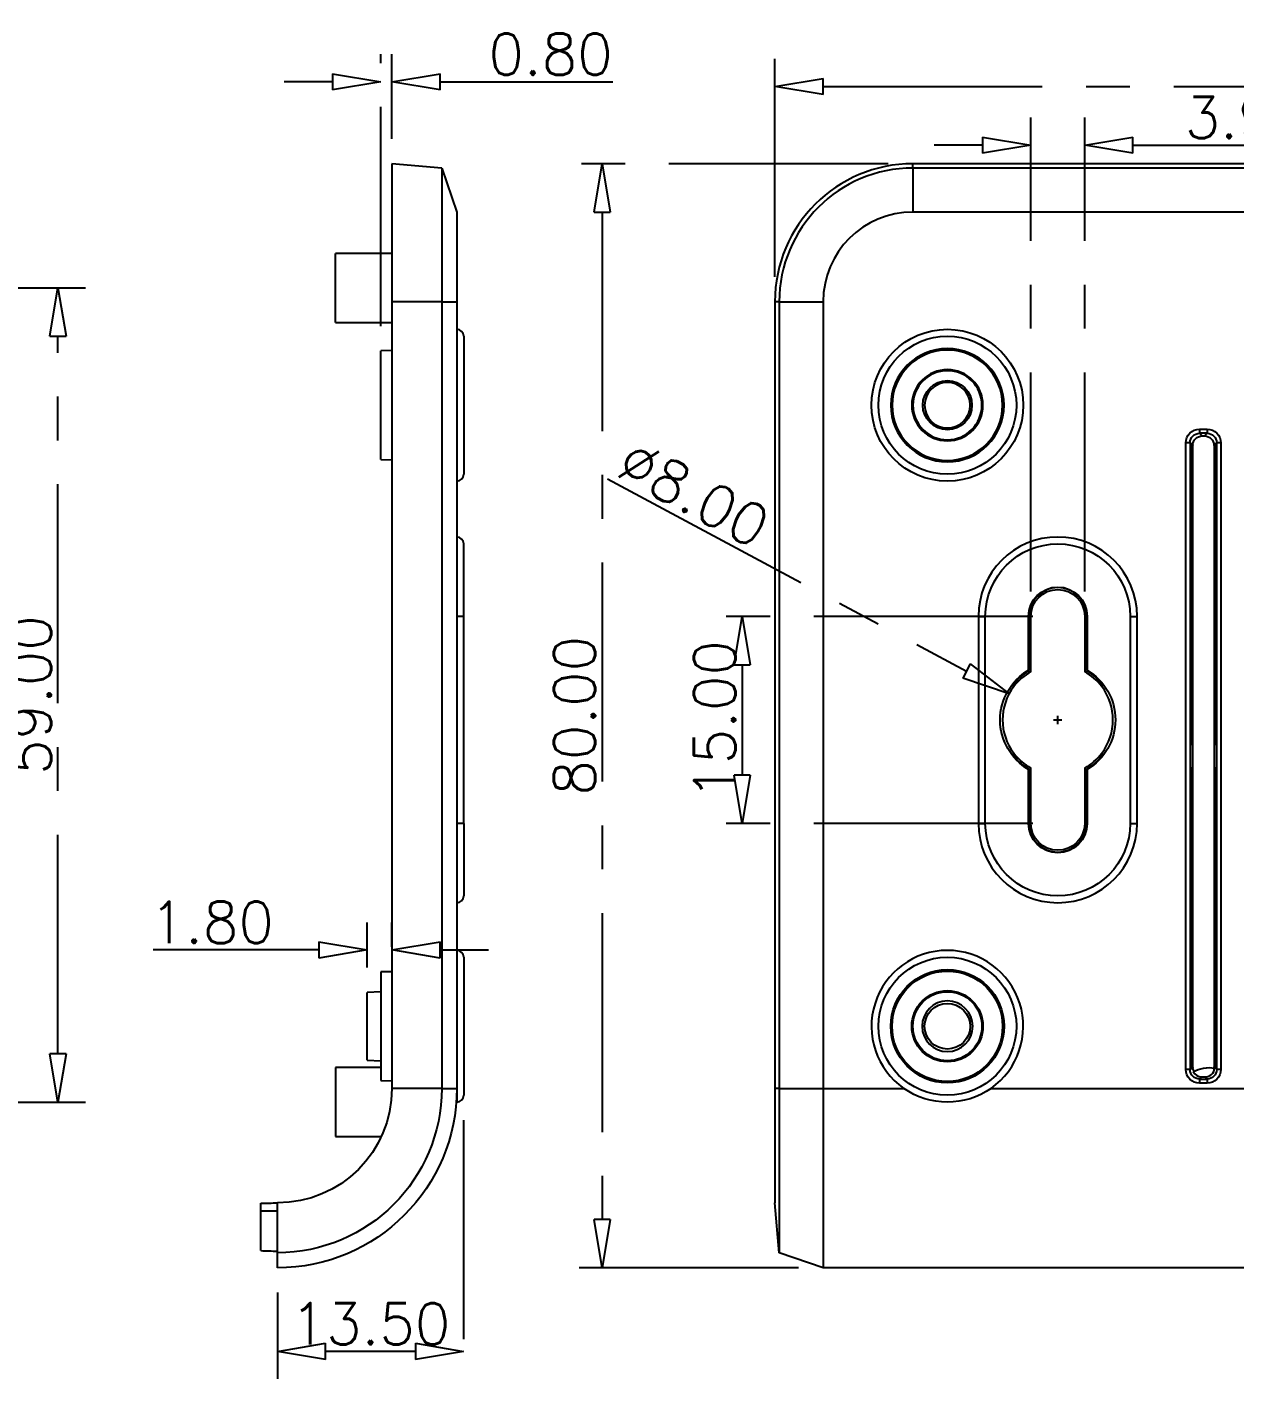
# Model space of a CAD drawing. Header units: millimetres. Extents: x 3683 to 5830, y 1279 to 1555.
# Drawn here: x 4285.3 to 4372.8, y 1397.2 to 1495.2 of the extents above; entities that cross this region are included whole.
import ezdxf

# ---------------------------------------------------------------- set-up
doc = ezdxf.new("R2010")
doc.units = ezdxf.units.MM
doc.header["$LTSCALE"] = 0.5
doc.linetypes.add('CENTER', pattern=[50.8, 31.75, -6.35, 6.35, -6.35])
doc.layers.add('112', color=7, linetype='Continuous', true_color=0xffffff)
doc.layers.add('dim', color=82, linetype='Continuous', lineweight=9)
doc.styles.get("Standard").update_dxf_attribs({"font": 'txt', "bigfont": 'gbcbig.shx'})
doc.dimstyles.new('VT-3.00', dxfattribs={"dimtxt": 3, "dimasz": 3.5, "dimexe": 2, "dimexo": 1.8, "dimgap": 0.5, "dimtad": 1, "dimzin": 0, "dimdsep": 46, "dimtxsty": 'Standard', "dimblk": 'CLOSEDBLANK', "dimcen": 0.3, "dimclrd": 1, "dimclre": 1, "dimclrt": 7, "dimadec": 1, "dimazin": 0, "dimtfac": 1, "dimtofl": 0, "dimtmove": 0, "dimatfit": 3, "dimldrblk": 'CLOSEDBLANK', "dimfxl": 0, "dimtolj": 1, "dimtzin": 0, "dimarcsym": 0})

# ---------------------------------------------------------------- blocks, each defined once
blk = doc.blocks.new('_ClosedBlank')
at = {"color": 0, "linetype": 'ByBlock', "lineweight": -2}
for p, q in [((-1, 0.167), (0, 0)), ((-1, 0.167), (-1, -0.167)), ((0, 0), (-1, -0.167))]:
    blk.add_line(p, q, dxfattribs=at)
blk = doc.blocks.new('*D20')
at = {"layer": 'Defpoints', "color": 0, "linetype": 'CENTER'}
for p in [(8920.262, 3083.506), (8810.262, 3067.917), (8920.262, 3067.917)]:
    blk.add_point(p, dxfattribs=at)
at = {"layer": 'dim', "color": 1, "linetype": 'CENTER', "lineweight": -2}
for p, q in [((8810.262, 3069.717), (8810.262, 3085.506)), ((8920.262, 3069.717), (8920.262, 3085.506)), ((8813.762, 3083.506), (8916.762, 3083.506))]:
    blk.add_line(p, q, dxfattribs=at)
at = {"layer": 'dim', "color": 1, "linetype": 'CENTER', "lineweight": -2, "xscale": 3.5, "yscale": 3.5, "zscale": 3.5, "rotation": 180}
blk.add_blockref('_ClosedBlank', (8810.262, 3083.506), dxfattribs=at)
at = {"layer": 'dim', "color": 1, "linetype": 'CENTER', "lineweight": -2, "xscale": 3.5, "yscale": 3.5, "zscale": 3.5}
blk.add_blockref('_ClosedBlank', (8920.262, 3083.506), dxfattribs=at)
at = {"layer": 'dim', "color": 7, "linetype": 'CENTER', "insert": (8865.262, 3085.506), "char_height": 3, "attachment_point": 5}
blk.add_mtext('\\A1;110.00', dxfattribs=at)
blk = doc.blocks.new('*D21')
at = {"layer": 'Defpoints', "color": 0, "linetype": 'CENTER'}
for p in [(8820.262, 3077.917), (8797.745, 2997.917), (8813.762, 2997.917)]:
    blk.add_point(p, dxfattribs=at)
at = {"layer": 'dim', "color": 1, "linetype": 'CENTER', "lineweight": -2}
for p, q in [((8818.462, 3077.917), (8795.745, 3077.917)), ((8797.745, 3074.417), (8797.745, 3001.417)), ((8811.962, 2997.917), (8795.745, 2997.917))]:
    blk.add_line(p, q, dxfattribs=at)
at = {"layer": 'dim', "color": 1, "linetype": 'CENTER', "lineweight": -2, "xscale": 3.5, "yscale": 3.5, "zscale": 3.5}
for p, rotation in [((8797.745, 3077.917), 90), ((8797.745, 2997.917), 270)]:
    blk.add_blockref('_ClosedBlank', p, dxfattribs=dict(at, rotation=rotation))
at = {"layer": 'dim', "color": 7, "linetype": 'CENTER', "insert": (8795.745, 3037.917), "char_height": 3, "attachment_point": 5, "rotation": 90}
blk.add_mtext('\\A1;80.00', dxfattribs=at)
blk = doc.blocks.new('*D17')
at = {"layer": 'Defpoints', "color": 0, "linetype": 'CENTER'}
for p in [(8832.712, 3079.266), (8828.812, 3045.117), (8832.712, 3045.117)]:
    blk.add_point(p, dxfattribs=at)
at = {"layer": 'dim', "color": 1, "linetype": 'CENTER', "lineweight": -2}
for p, q in [((8828.812, 3046.917), (8828.812, 3081.266)), ((8832.712, 3046.917), (8832.712, 3081.266)), ((8825.312, 3079.266), (8821.812, 3079.266)), ((8836.212, 3079.266), (8849.212, 3079.266))]:
    blk.add_line(p, q, dxfattribs=at)
at = {"layer": 'dim', "color": 1, "linetype": 'CENTER', "lineweight": -2, "xscale": 3.5, "yscale": 3.5, "zscale": 3.5}
blk.add_blockref('_ClosedBlank', (8828.812, 3079.266), dxfattribs=at)
at = {"layer": 'dim', "color": 1, "linetype": 'CENTER', "lineweight": -2, "xscale": 3.5, "yscale": 3.5, "zscale": 3.5, "rotation": 180}
blk.add_blockref('_ClosedBlank', (8832.712, 3079.266), dxfattribs=at)
at = {"layer": 'dim', "color": 7, "linetype": 'CENTER', "insert": (8844.462, 3081.266), "char_height": 3, "attachment_point": 5}
blk.add_mtext('\\A1;3.90', dxfattribs=at)
blk = doc.blocks.new('*D18')
at = {"layer": 'Defpoints', "color": 0, "linetype": 'CENTER'}
for p in [(8827.235, 3039.504), (8834.289, 3035.73)]:
    blk.add_point(p, dxfattribs=at)
at = {"layer": 'dim', "color": 1, "linetype": 'CENTER', "lineweight": -2}
for p, q in [((8798.144, 3055.071), (8824.149, 3041.156)), ((8830.762, 3037.317), (8830.762, 3037.917)), ((8830.462, 3037.617), (8831.062, 3037.617))]:
    blk.add_line(p, q, dxfattribs=at)
at = {"layer": 'dim', "color": 1, "linetype": 'CENTER', "lineweight": -2, "xscale": 3.5, "yscale": 3.5, "zscale": 3.5, "rotation": 331.8488963915258}
blk.add_blockref('_ClosedBlank', (8827.235, 3039.504), dxfattribs=at)
at = {"layer": 'dim', "color": 7, "linetype": 'CENTER', "insert": (8804.378, 3054.004), "char_height": 3, "attachment_point": 5, "rotation": 331.8489}
blk.add_mtext('\\A1;∅8.00', dxfattribs=at)
blk = doc.blocks.new('*D19')
at = {"layer": 'Defpoints', "color": 0, "linetype": 'CENTER'}
for p in [(8830.762, 3045.117), (8807.898, 3030.117), (8830.762, 3030.117)]:
    blk.add_point(p, dxfattribs=at)
at = {"layer": 'dim', "color": 1, "linetype": 'CENTER', "lineweight": -2}
for p, q in [((8828.962, 3045.117), (8805.898, 3045.117)), ((8807.898, 3041.617), (8807.898, 3033.617)), ((8828.962, 3030.117), (8805.898, 3030.117))]:
    blk.add_line(p, q, dxfattribs=at)
at = {"layer": 'dim', "color": 1, "linetype": 'CENTER', "lineweight": -2, "xscale": 3.5, "yscale": 3.5, "zscale": 3.5}
for p, rotation in [((8807.898, 3045.117), 90), ((8807.898, 3030.117), 270)]:
    blk.add_blockref('_ClosedBlank', p, dxfattribs=dict(at, rotation=rotation))
at = {"layer": 'dim', "color": 7, "linetype": 'CENTER', "insert": (8805.898, 3037.617), "char_height": 3, "attachment_point": 5, "rotation": 90}
blk.add_mtext('\\A1;15.00', dxfattribs=at)
blk = doc.blocks.new('*D30')
at = {"layer": 'Defpoints', "color": 0, "linetype": 'CENTER'}
for p in [(8717.92, 3068.917), (8758.311, 3068.917), (8717.92, 3009.917)]:
    blk.add_point(p, dxfattribs=at)
at = {"layer": 'dim', "color": 1, "linetype": 'CENTER', "lineweight": -2}
for p, q in [((8719.72, 3068.917), (8760.311, 3068.917)), ((8758.311, 3013.417), (8758.311, 3065.417)), ((8719.72, 3009.917), (8760.311, 3009.917))]:
    blk.add_line(p, q, dxfattribs=at)
at = {"layer": 'dim', "color": 1, "linetype": 'CENTER', "lineweight": -2, "xscale": 3.5, "yscale": 3.5, "zscale": 3.5}
for p, rotation in [((8758.311, 3068.917), 90), ((8758.311, 3009.917), 270)]:
    blk.add_blockref('_ClosedBlank', p, dxfattribs=dict(at, rotation=rotation))
at = {"layer": 'dim', "color": 7, "linetype": 'CENTER', "insert": (8756.311, 3039.417), "char_height": 3, "attachment_point": 5, "rotation": 90}
blk.add_mtext('\\A1;59.00', dxfattribs=at)
blk = doc.blocks.new('*D33')
at = {"layer": 'Defpoints', "color": 0, "linetype": 'CENTER'}
for p in [(8787.71, 3010.417), (8774.21, 2997.917), (8774.21, 2991.86)]:
    blk.add_point(p, dxfattribs=at)
at = {"layer": 'dim', "color": 1, "linetype": 'CENTER', "lineweight": -2}
for p, q in [((8787.71, 3008.617), (8787.71, 2989.86)), ((8774.21, 2996.117), (8774.21, 2989.86)), ((8784.21, 2991.86), (8777.71, 2991.86))]:
    blk.add_line(p, q, dxfattribs=at)
at = {"layer": 'dim', "color": 1, "linetype": 'CENTER', "lineweight": -2, "xscale": 3.5, "yscale": 3.5, "zscale": 3.5, "rotation": 180}
blk.add_blockref('_ClosedBlank', (8774.21, 2991.86), dxfattribs=at)
at = {"layer": 'dim', "color": 1, "linetype": 'CENTER', "lineweight": -2, "xscale": 3.5, "yscale": 3.5, "zscale": 3.5}
blk.add_blockref('_ClosedBlank', (8787.71, 2991.86), dxfattribs=at)
at = {"layer": 'dim', "color": 7, "linetype": 'CENTER', "insert": (8780.96, 2993.86), "char_height": 3, "attachment_point": 5}
blk.add_mtext('\\A1;13.50', dxfattribs=at)
blk = doc.blocks.new('*D34')
at = {"layer": 'Defpoints', "color": 0, "linetype": 'CENTER'}
for p in [(8782.51, 3083.851), (8782.51, 3077.917), (8781.71, 3064.356)]:
    blk.add_point(p, dxfattribs=at)
at = {"layer": 'dim', "color": 1, "linetype": 'CENTER', "lineweight": -2}
for p, q in [((8781.71, 3066.156), (8781.71, 3085.851)), ((8782.51, 3079.717), (8782.51, 3085.851)), ((8778.21, 3083.851), (8774.71, 3083.851)), ((8786.01, 3083.851), (8798.51, 3083.851))]:
    blk.add_line(p, q, dxfattribs=at)
at = {"layer": 'dim', "color": 1, "linetype": 'CENTER', "lineweight": -2, "xscale": 3.5, "yscale": 3.5, "zscale": 3.5}
blk.add_blockref('_ClosedBlank', (8781.71, 3083.851), dxfattribs=at)
at = {"layer": 'dim', "color": 1, "linetype": 'CENTER', "lineweight": -2, "xscale": 3.5, "yscale": 3.5, "zscale": 3.5, "rotation": 180}
blk.add_blockref('_ClosedBlank', (8782.51, 3083.851), dxfattribs=at)
at = {"layer": 'dim', "color": 7, "linetype": 'CENTER', "insert": (8794.01, 3085.851), "char_height": 3, "attachment_point": 5}
blk.add_mtext('\\A1;0.80', dxfattribs=at)
blk = doc.blocks.new('*D35')
at = {"layer": 'Defpoints', "color": 0, "linetype": 'CENTER'}
for p in [(8780.71, 3020.946), (8782.51, 3019.37), (8780.71, 3017.865)]:
    blk.add_point(p, dxfattribs=at)
at = {"layer": 'dim', "color": 1, "linetype": 'CENTER', "lineweight": -2}
for p, q in [((8780.71, 3019.665), (8780.71, 3022.946)), ((8782.51, 3021.17), (8782.51, 3022.946)), ((8777.21, 3020.946), (8765.21, 3020.946)), ((8786.01, 3020.946), (8789.51, 3020.946))]:
    blk.add_line(p, q, dxfattribs=at)
at = {"layer": 'dim', "color": 1, "linetype": 'CENTER', "lineweight": -2, "xscale": 3.5, "yscale": 3.5, "zscale": 3.5}
blk.add_blockref('_ClosedBlank', (8780.71, 3020.946), dxfattribs=at)
at = {"layer": 'dim', "color": 1, "linetype": 'CENTER', "lineweight": -2, "xscale": 3.5, "yscale": 3.5, "zscale": 3.5, "rotation": 180}
blk.add_blockref('_ClosedBlank', (8782.51, 3020.946), dxfattribs=at)
at = {"layer": 'dim', "color": 7, "linetype": 'CENTER', "insert": (8769.46, 3022.946), "char_height": 3, "attachment_point": 5}
blk.add_mtext('\\A1;1.80', dxfattribs=at)

msp = doc.modelspace()

# ---------------------------------------------------------------- linework, layer by layer
at = {"layer": '112', "color": 7}
for p, q in [((4315.36, 1484.972), (4311.752, 1485.287)), ((4311.752, 1485.287), (4311.752, 1475.287)), ((4349.503, 1484.972), (4349.503, 1485.287)), ((4439.503, 1485.287), (4349.503, 1485.287)), ((4315.36, 1484.972), (4315.36, 1475.287)), ((4315.36, 1484.972), (4316.452, 1481.787)), ((4349.503, 1484.972), (4349.503, 1481.787)), ((4439.503, 1484.972), (4349.503, 1484.972)), ((4316.452, 1481.787), (4316.452, 1475.287)), ((4439.503, 1481.787), (4349.503, 1481.787)), ((4311.752, 1478.787), (4307.652, 1478.787)), ((4307.652, 1476.287), (4307.652, 1478.787)), ((4307.652, 1473.787), (4307.652, 1476.287)), ((4311.752, 1475.287), (4311.752, 1418.287)), ((4315.36, 1475.287), (4311.752, 1475.287)), ((4315.36, 1475.287), (4315.36, 1418.287)), ((4315.36, 1475.287), (4316.452, 1475.287)), ((4316.452, 1475.287), (4316.452, 1418.287)), ((4339.819, 1475.287), (4339.503, 1475.287)), ((4339.503, 1475.287), (4339.503, 1418.287)), ((4339.819, 1475.287), (4339.819, 1418.287)), ((4339.819, 1475.287), (4343.003, 1475.287)), ((4343.003, 1475.287), (4343.003, 1418.287)), ((4307.652, 1473.787), (4311.752, 1473.787)), ((4316.952, 1472.787), (4316.952, 1462.787)), ((4311.752, 1471.74), (4310.952, 1471.726)), ((4310.952, 1463.848), (4310.952, 1471.726)), ((4370.282, 1466.053), (4370.824, 1466.053)), ((4370.282, 1466.053), (4370.282, 1465.754)), ((4370.824, 1465.754), (4370.282, 1465.754)), ((4370.477, 1465.559), (4370.282, 1465.754)), ((4370.477, 1465.559), (4370.63, 1465.559)), ((4370.824, 1465.754), (4370.63, 1465.559)), ((4370.824, 1466.053), (4370.824, 1465.754)), ((4369.286, 1419.662), (4369.286, 1465.056)), ((4369.585, 1465.056), (4369.286, 1465.056)), ((4369.585, 1465.056), (4369.585, 1419.662)), ((4369.585, 1465.056), (4369.736, 1464.905)), ((4369.736, 1464.905), (4369.736, 1443.159)), ((4369.779, 1443.142), (4369.779, 1464.862)), ((4371.327, 1464.862), (4371.327, 1443.159)), ((4371.371, 1464.905), (4371.522, 1465.056)), ((4371.371, 1464.905), (4371.371, 1443.159)), ((4371.522, 1419.662), (4371.522, 1465.056)), ((4371.821, 1465.056), (4371.522, 1465.056)), ((4371.821, 1465.056), (4371.821, 1419.662)), ((4310.952, 1463.848), (4311.752, 1463.834)), ((4316.952, 1452.487), (4316.952, 1457.737)), ((4316.952, 1452.487), (4316.452, 1452.487)), ((4316.952, 1437.487), (4316.952, 1452.487)), ((4354.253, 1452.487), (4354.753, 1452.487)), ((4354.253, 1452.487), (4354.253, 1437.487)), ((4354.753, 1437.487), (4354.753, 1452.487)), ((4357.878, 1452.487), (4357.922, 1452.487)), ((4357.878, 1448.581), (4357.878, 1452.487)), ((4357.922, 1452.487), (4357.922, 1448.556)), ((4358.053, 1448.48), (4358.053, 1452.487)), ((4361.953, 1452.487), (4361.953, 1448.48)), ((4362.084, 1448.556), (4362.084, 1452.487)), ((4362.128, 1452.487), (4362.084, 1452.487)), ((4362.128, 1452.487), (4362.128, 1448.581)), ((4365.253, 1452.487), (4365.753, 1452.487)), ((4365.253, 1452.487), (4365.253, 1437.487)), ((4365.753, 1437.487), (4365.753, 1452.487)), ((4369.736, 1443.159), (4369.779, 1443.142)), ((4369.779, 1441.576), (4369.779, 1443.142)), ((4371.327, 1443.159), (4371.327, 1441.559)), ((4371.327, 1443.159), (4371.371, 1443.159)), ((4357.878, 1437.487), (4357.878, 1441.394)), ((4357.922, 1441.419), (4357.922, 1437.487)), ((4358.053, 1437.487), (4358.053, 1441.495)), ((4361.953, 1441.495), (4361.953, 1437.487)), ((4362.084, 1437.487), (4362.084, 1441.419)), ((4362.128, 1441.394), (4362.128, 1437.487)), ((4369.779, 1441.576), (4369.736, 1441.559)), ((4369.736, 1441.559), (4369.736, 1419.813)), ((4369.779, 1419.856), (4369.779, 1441.576)), ((4371.371, 1441.559), (4371.327, 1441.559)), ((4371.327, 1441.559), (4371.327, 1419.856)), ((4371.371, 1441.559), (4371.371, 1419.813)), ((4316.952, 1437.487), (4316.452, 1437.487)), ((4316.952, 1437.487), (4316.952, 1432.237)), ((4354.253, 1437.487), (4354.753, 1437.487)), ((4357.878, 1437.487), (4357.922, 1437.487)), ((4362.128, 1437.487), (4362.084, 1437.487)), ((4365.253, 1437.487), (4365.753, 1437.487)), ((4316.952, 1427.787), (4316.952, 1417.787)), ((4311.752, 1426.74), (4310.952, 1426.726)), ((4310.952, 1426.726), (4310.952, 1418.848)), ((4310.952, 1425.287), (4309.952, 1425.235)), ((4309.952, 1422.787), (4309.952, 1425.235)), ((4309.952, 1420.34), (4309.952, 1422.787)), ((4310.952, 1419.787), (4307.652, 1419.787)), ((4307.652, 1419.787), (4307.652, 1417.287)), ((4309.952, 1420.34), (4310.952, 1420.287)), ((4369.585, 1419.662), (4369.286, 1419.662)), ((4369.736, 1419.813), (4369.585, 1419.662)), ((4371.522, 1419.662), (4371.371, 1419.813)), ((4371.821, 1419.662), (4371.522, 1419.662)), ((4310.952, 1418.848), (4311.752, 1418.834)), ((4370.282, 1418.964), (4370.433, 1419.115)), ((4370.282, 1418.964), (4370.282, 1418.665)), ((4370.282, 1418.964), (4370.824, 1418.964)), ((4370.824, 1418.665), (4370.282, 1418.665)), ((4370.433, 1419.115), (4370.673, 1419.115)), ((4370.673, 1419.115), (4370.824, 1418.964)), ((4370.824, 1418.964), (4370.824, 1418.665)), ((4315.36, 1418.287), (4311.752, 1418.287)), ((4315.36, 1418.287), (4316.452, 1418.287)), ((4316.452, 1418.287), (4316.452, 1417.287)), ((4339.503, 1418.287), (4339.503, 1409.987)), ((4339.819, 1418.287), (4339.503, 1418.287)), ((4339.819, 1418.287), (4339.819, 1406.379)), ((4339.819, 1418.287), (4343.003, 1418.287)), ((4343.003, 1418.287), (4348.841, 1418.287)), ((4343.003, 1418.287), (4343.003, 1405.287)), ((4355.165, 1418.287), (4433.841, 1418.287)), ((4307.652, 1417.287), (4307.652, 1414.787)), ((4307.652, 1414.787), (4310.968, 1414.787)), ((4303.452, 1406.379), (4303.452, 1409.987)), ((4339.819, 1406.379), (4339.503, 1409.987)), ((4303.452, 1405.287), (4303.452, 1406.379)), ((4343.003, 1405.287), (4339.819, 1406.379)), ((4446.003, 1405.287), (4343.003, 1405.287))]:
    msp.add_line(p, q, dxfattribs=at)
for centre, radius in [((4352.003, 1467.787), 5.5), ((4352.003, 1467.787), 5), ((4352.003, 1467.787), 1.781), ((4352.003, 1422.787), 5), ((4352.003, 1422.787), 4.105), ((4352.003, 1422.787), 4), ((4352.003, 1422.787), 2.579), ((4352.003, 1422.787), 2.5), ((4352.003, 1422.787), 1.65)]:
    msp.add_circle(centre, radius, dxfattribs=at)
at = {"layer": '112', "color": 7, "extrusion": (0, 0, -1)}
for radius in [4.105, 4, 2.5]:
    msp.add_circle((-4352.003, 1467.787), radius, dxfattribs=at)
at = {"layer": '112', "color": 7, "extrusion": (1.22461e-16, 0, -1)}
for centre, radius in [((-4352.003, 1467.787), 2.579), ((-4352.003, 1467.787), 1.65), ((-4352.003, 1422.787), 1.833)]:
    msp.add_circle(centre, radius, dxfattribs=at)
at = {"layer": '112', "color": 7}
for centre, radius, start, end in [((4349.503, 1475.287), 10, 90, 180), ((4349.503, 1475.287), 9.684, 90, 180), ((4349.503, 1475.287), 6.5, 90, 180), ((4316.452, 1472.787), 0.5, 0, 90), ((4316.452, 1462.787), 0.5, 270, 0), ((4316.452, 1457.737), 0.5, 0, 90), ((4360.003, 1452.487), 5.75, 0, 180), ((4360.003, 1452.487), 2.081, 0, 180), ((4360.003, 1444.987), 4, 119.1764, 142.74618), ((4360.003, 1444.987), 4, 37.25382, 60.8236), ((4360.003, 1444.987), 4, 142.74618, 217.25382), ((4360.003, 1444.987), 4, 322.74618, 37.25382), ((4360.003, 1444.987), 4, 217.25382, 240.8236), ((4360.003, 1444.987), 4, 299.1764, 322.74618), ((4360.003, 1437.487), 5.75, 180, 0), ((4360.003, 1437.487), 2.081, 180, 0), ((4316.452, 1432.237), 0.5, 270, 0), ((4316.452, 1427.787), 0.5, 0, 90), ((4352.003, 1422.787), 5.5, 305.0968, 234.9032), ((4316.452, 1417.787), 0.5, 270, 0)]:
    msp.add_arc(centre, radius, start, end, dxfattribs=at)
at = {"layer": '112', "color": 7, "extrusion": (1.22461e-16, 0, -1)}
for centre, radius, start, end in [((-4360.003, 1452.487), 5.25, 0, 180), ((-4360.003, 1452.487), 1.95, 0, 180), ((-4360.003, 1437.487), 5.25, 180, 0), ((-4360.003, 1437.487), 1.95, 180, 0), ((-4371.003, 1417.287), 2.5, 61.64302, 98.40913)]:
    msp.add_arc(centre, radius, start, end, dxfattribs=at)
at = {"layer": '112', "color": 7, "extrusion": (0, 0, -1)}
for centre, radius, start, end in [((-4360.003, 1452.487), 2.125, 0, 180), ((-4360.003, 1444.987), 4.175, 300.59587, 59.40413), ((-4360.003, 1444.987), 4.131, 37.23936, 59.74959), ((-4360.003, 1444.987), 4.131, 120.25041, 142.76064), ((-4360.003, 1444.987), 4.175, 120.59587, 239.40413), ((-4360.003, 1444.987), 4.131, 300.25041, 322.76064), ((-4360.003, 1444.987), 4.131, 217.23936, 239.74959), ((-4360.003, 1437.487), 2.125, 180, 0), ((-4303.452, 1418.287), 11.908, 180, 270), ((-4303.452, 1418.287), 8.3, 180, 270), ((-4303.452, 1418.287), 13, 180, 270), ((-4352.003, 1422.787), 5.5, 234.9032, 305.0968)]:
    msp.add_arc(centre, radius, start, end, dxfattribs=at)
for centre, major_axis, start_param, end_param in [((4370.29, 1465.049), (0.712, -0.712), 2.359993, 3.923193), ((4370.482, 1464.856), (0.499, -0.499), 2.359993, 3.923193), ((4370.624, 1464.856), (-0.499, -0.499), 2.359993, 3.923193), ((4370.817, 1465.049), (-0.712, -0.712), 2.359993, 3.923193), ((4370.29, 1419.669), (0.712, 0.712), 2.359993, 3.923193), ((4370.482, 1419.862), (0.499, 0.499), 3.414659, 3.923193), ((4370.817, 1419.669), (-0.712, 0.712), 2.359993, 3.923193), ((4370.624, 1419.862), (-0.499, 0.499), 2.359993, 2.487531)]:
    msp.add_ellipse(centre, major_axis=major_axis, ratio=0.992433, start_param=start_param, end_param=end_param, dxfattribs=at)
at = {"layer": '112', "color": 7, "extrusion": (1.22461e-16, 1.2326e-32, -1)}
for centre, major_axis, ratio, start_param, end_param in [((4370.29, 1465.049), (-0.502, 0.502), 0.986061, 5.501585, 7.064785), ((4372.377, 1418.109), (-1.004, 1.876), 0.162906, 5.874124, 5.987782)]:
    msp.add_ellipse(centre, major_axis=major_axis, ratio=ratio, start_param=start_param, end_param=end_param, dxfattribs=at)
at = {"layer": '112', "color": 7, "extrusion": (1.22461e-16, 2.46519e-32, -1)}
msp.add_ellipse((4370.817, 1465.049), major_axis=(0.502, 0.502), ratio=0.986061, start_param=5.501585, end_param=7.064785, dxfattribs=at)
at = {"layer": '112', "color": 7}
for centre, major_axis, start_param, end_param in [((4370.438, 1464.9), (0.499, -0.499), 3.699287, 3.923193), ((4370.668, 1464.9), (-0.499, -0.499), 2.359993, 2.583899), ((4370.438, 1419.818), (0.499, 0.499), 2.359993, 2.583899), ((4370.438, 1419.818), (0.499, 0.499), 2.842225, 3.923193), ((4370.668, 1419.818), (-0.499, 0.499), 2.359993, 3.848894), ((4370.668, 1419.818), (-0.499, 0.499), 3.848894, 3.923193)]:
    msp.add_ellipse(centre, major_axis=major_axis, ratio=0.992433, start_param=start_param, end_param=end_param, dxfattribs=at)
at = {"layer": '112', "color": 7, "extrusion": (1.22461e-16, 6.16298e-33, -1)}
msp.add_ellipse((4368.73, 1466.609), major_axis=(-1.004, 1.876), ratio=0.162906, start_param=2.622283, end_param=2.846189, dxfattribs=at)
at = {"layer": '112', "color": 7, "extrusion": (1.22461e-16, 3.69779e-32, -1)}
msp.add_ellipse((4372.377, 1466.609), major_axis=(1.004, 1.876), ratio=0.162906, start_param=3.436996, end_param=3.660902, dxfattribs=at)
at = {"layer": '112', "color": 7, "extrusion": (1.22461e-16, 7.39557e-32, -1)}
msp.add_ellipse((4370.29, 1419.669), major_axis=(0.502, 0.502), ratio=0.986061, start_param=2.359993, end_param=3.923193, dxfattribs=at)
at = {"layer": '112', "color": 7, "extrusion": (1.22461e-16, 1.84889e-32, -1)}
msp.add_ellipse((4368.73, 1418.109), major_axis=(1.004, 1.876), ratio=0.162906, start_param=0.295404, end_param=0.51931, dxfattribs=at)
at = {"layer": '112', "color": 7, "extrusion": (1.22461e-16, -3.69779e-32, -1)}
msp.add_ellipse((4370.817, 1419.669), major_axis=(-0.502, 0.502), ratio=0.986061, start_param=2.359993, end_param=3.923193, dxfattribs=at)
at = {"layer": '112', "color": 7}
for points in [[(4357.878, 1448.581), (4357.893, 1448.573), (4357.907, 1448.564), (4357.922, 1448.556)], [(4362.128, 1448.581), (4362.114, 1448.573), (4362.099, 1448.564), (4362.084, 1448.556)], [(4356.714, 1447.487), (4356.749, 1447.461), (4356.784, 1447.435), (4356.819, 1447.409)], [(4363.292, 1447.487), (4363.257, 1447.461), (4363.222, 1447.435), (4363.187, 1447.409)], [(4356.714, 1442.487), (4356.749, 1442.513), (4356.784, 1442.54), (4356.819, 1442.566)], [(4363.292, 1442.487), (4363.257, 1442.513), (4363.222, 1442.54), (4363.187, 1442.566)], [(4357.878, 1441.394), (4357.893, 1441.402), (4357.907, 1441.41), (4357.922, 1441.419)], [(4362.128, 1441.394), (4362.114, 1441.402), (4362.099, 1441.41), (4362.084, 1441.419)], [(4302.252, 1409.965), (4302.652, 1409.972), (4303.052, 1409.979), (4303.452, 1409.986)], [(4302.252, 1406.529), (4302.652, 1406.515), (4303.052, 1406.501), (4303.452, 1406.487)]]:
    msp.add_open_spline(points, degree=3, dxfattribs=at)
for points, knots in [([(4302.252, 1409.38), (4302.252, 1409.447), (4302.252, 1409.515), (4302.252, 1409.577), (4302.252, 1409.64), (4302.252, 1409.7), (4302.252, 1409.751), (4302.252, 1409.803), (4302.252, 1409.847), (4302.252, 1409.881), (4302.252, 1409.916), (4302.252, 1409.94), (4302.252, 1409.952), (4302.252, 1409.957), (4302.252, 1409.97), (4302.252, 1409.964)], [0, 0, 0, 0, 0.218311, 0.218311, 0.218311, 0.436625, 0.436625, 0.436625, 0.654903, 0.654903, 0.654903, 0.873166, 0.873166, 0.873166, 1, 1, 1, 1]), ([(4303.452, 1409.4), (4303.1, 1409.394), (4302.748, 1409.388), (4302.397, 1409.382), (4302.348, 1409.381), (4302.3, 1409.38), (4302.252, 1409.38)], [0, 0, 0, 0, 0.878991, 0.878991, 0.878991, 1, 1, 1, 1]), ([(4302.252, 1406.529), (4302.252, 1407.101), (4302.252, 1407.673), (4302.252, 1408.246), (4302.252, 1408.624), (4302.252, 1409.002), (4302.252, 1409.38)], [0, 0, 0, 0, 0.602528, 0.602528, 0.602528, 1, 1, 1, 1])]:
    msp.add_open_spline(points, degree=3, knots=knots, dxfattribs=at)

# ---------------------------------------------------------------- dimensions: what is measured, and where the dimension line sits
at = {"layer": 'dim', "linetype": 'CENTER'}
for base, p1, p2, picture, middle in [((4311.752, 1491.221), (4310.952, 1471.726), (4311.752, 1485.287), '*D34', (4323.252, 1493.221)), ((4309.952, 1428.316), (4311.752, 1426.74), (4309.952, 1425.235), '*D35', (4298.702, 1430.316)), ((4303.452, 1399.23), (4316.952, 1417.787), (4303.452, 1405.287), '*D33', (4310.202, 1401.23))]:
    dim = msp.add_linear_dim(base=base, p1=p1, p2=p2, dimstyle='VT-3.00', dxfattribs=at)
    dim.commit()
    dim.dimension.update_dxf_attribs({"geometry": picture, "text_midpoint": middle, "insert": (-4470.759, -1592.63)})
for base, p1, p2, picture, middle in [((4449.503, 1490.876), (4339.503, 1475.287), (4449.503, 1475.287), '*D20', (4394.503, 1490.876)), ((4361.953, 1486.636), (4358.053, 1452.487), (4361.953, 1452.487), '*D17', (4373.703, 1486.636))]:
    dim = msp.add_linear_dim(base=base, p1=p1, p2=p2, dimstyle='VT-3.00', dxfattribs=at)
    dim.commit()
    dim.dimension.update_dxf_attribs({"geometry": picture, "text_midpoint": middle, "dimtype": 128, "insert": (-4470.759, -1592.63)})
dim = msp.add_linear_dim(base=(4326.986, 1405.287), p1=(4349.503, 1485.287), p2=(4343.003, 1405.287), angle=90, dimstyle='VT-3.00', dxfattribs=at)
dim.commit()
dim.dimension.update_dxf_attribs({"geometry": '*D21', "text_midpoint": (4326.986, 1445.287), "dimtype": 128, "insert": (-4470.759, -1592.63)})
for base, p1, p2, picture, middle in [((4287.552, 1476.287), (4247.161, 1417.287), (4247.161, 1476.287), '*D30', (4285.552, 1446.787)), ((4337.139, 1437.487), (4360.003, 1452.487), (4360.003, 1437.487), '*D19', (4335.139, 1444.987))]:
    dim = msp.add_linear_dim(base=base, p1=p1, p2=p2, angle=90, dimstyle='VT-3.00', dxfattribs=at)
    dim.commit()
    dim.dimension.update_dxf_attribs({"geometry": picture, "text_midpoint": middle, "insert": (-4470.759, -1592.63)})
dim = msp.add_diameter_dim_2p(p1=(4363.53, 1443.1), p2=(4356.476, 1446.874), dimstyle='VT-3.00', dxfattribs=at)
dim.commit()
dim.dimension.update_dxf_attribs({"geometry": '*D18', "text_midpoint": (4332.676, 1459.61), "dimtype": 131, "insert": (-4470.759, -1592.63)})

doc.saveas('drawing.dxf')
